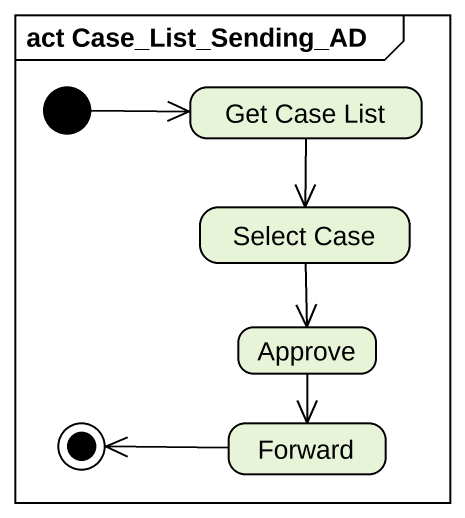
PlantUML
@startuml
mainframe act Case_List_Sending_AD
hide empty description
state "Get Case List" as Get_Case_List
state "Select Case" as Select_Case
state Approve
state Forward
[*] -right-> Get_Case_List
Get_Case_List --> Select_Case
Select_Case --> Approve
Approve --> Forward
Forward -left-> [*]
@enduml
